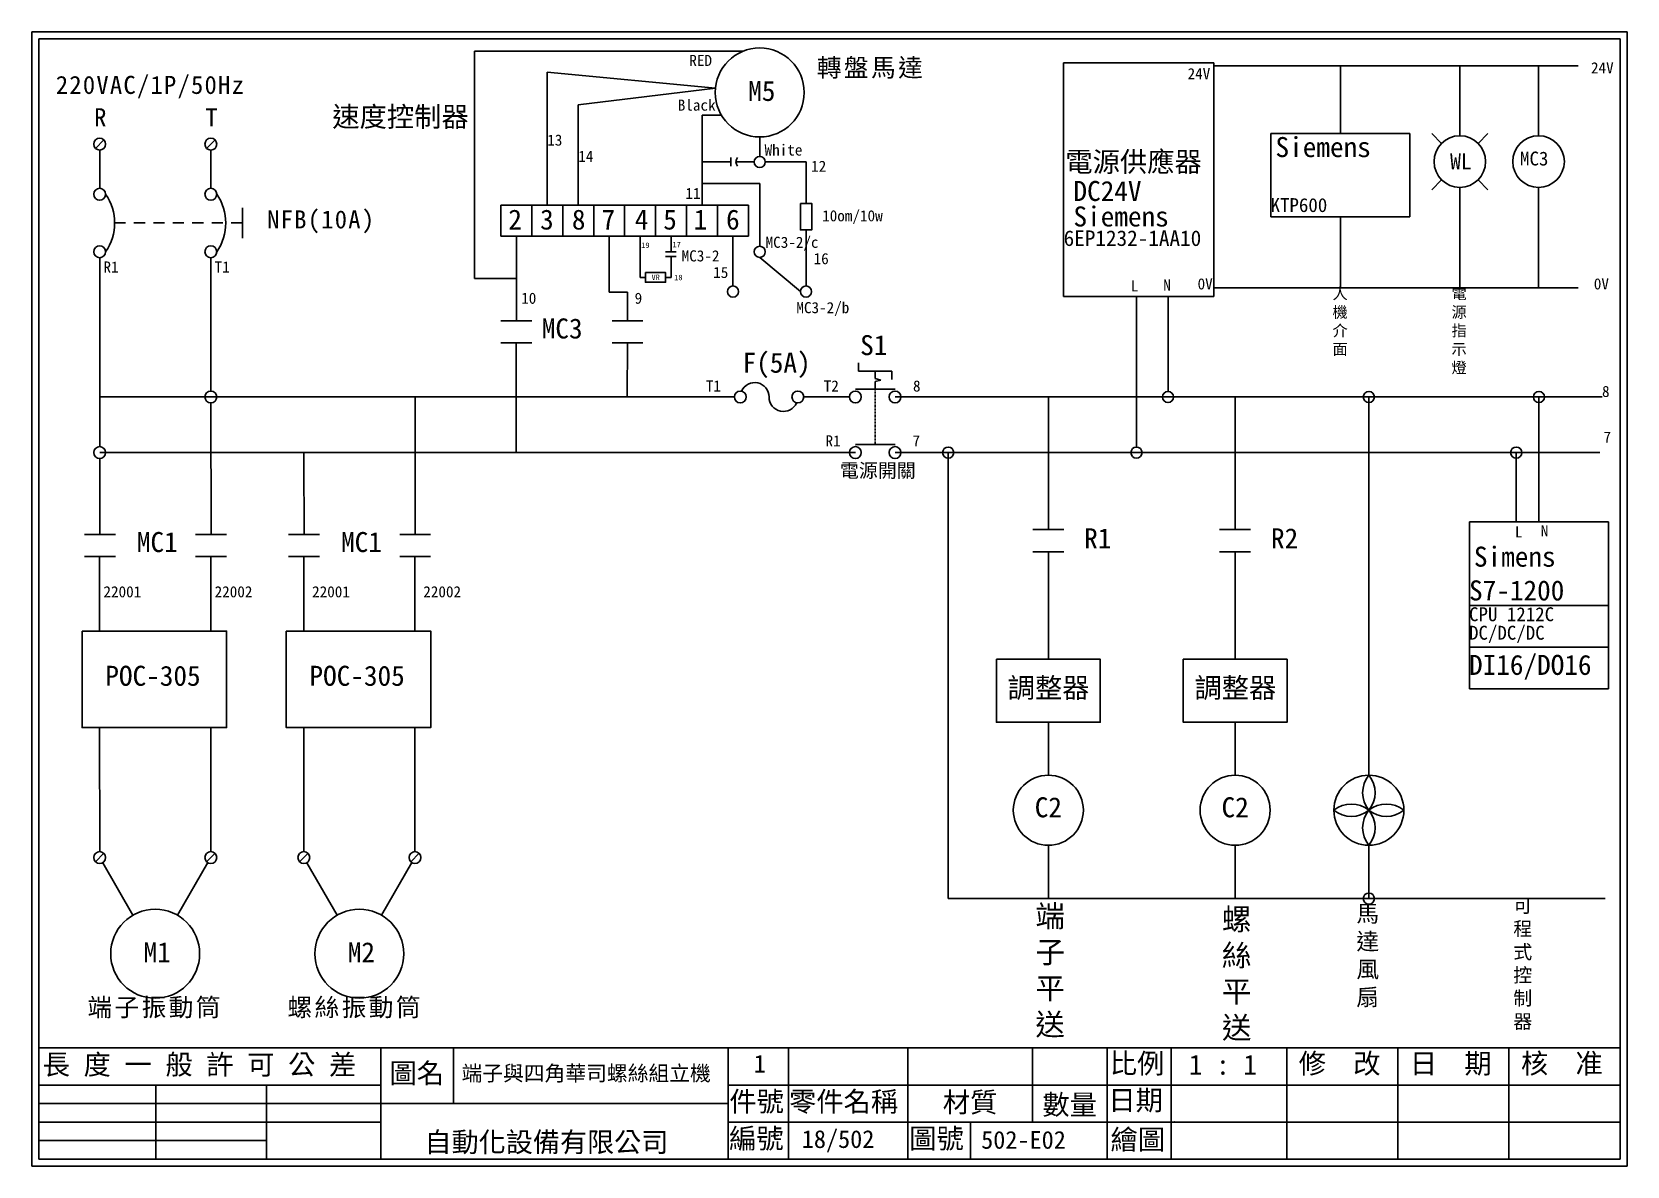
# Model space of a CAD drawing. Extents: x 1092 to 1379, y 1199 to 1403.
import ezdxf
from ezdxf.enums import TextEntityAlignment as Align

# ---------------------------------------------------------------- set-up
doc = ezdxf.new("R2010")
doc.units = 0
doc.linetypes.add('DASHED', pattern=[0.2, 0.1, -0.1])
doc.linetypes.add('HIDDEN9', pattern=[3.5, 2, -1.5])
doc.layers.get('0').update_dxf_attribs({"linetype": 'CONTINUOUS'})
for name, color, linetype in [('7', 7, 'CONTINUOUS'), ('圖框層', 7, 'CONTINUOUS'), ('文字層', 4, 'CONTINUOUS'), ('標尺寸層', 3, 'CONTINUOUS')]:
    doc.layers.add(name, color=color, linetype=linetype)
doc.styles.add('CNS', font='romanc.shx', dxfattribs={"bigfont": 'chineset.shx'})
doc.styles.add('STSL', font='kaiu.ttf')
doc.styles.add('標楷體', font='kaiu.ttf')

# ---------------------------------------------------------------- blocks, each defined once
blk = doc.blocks.new('FUSE')
at = {"color": 7}
for p, q in [((0, 0), (2.14, 0)), ((14.64, 0), (16.78, 0))]:
    blk.add_line(p, q, dxfattribs=at)
for centre in [(3.21, 0), (13.56, 0)]:
    blk.add_circle(centre, 1.07)
for centre, start, end in [((5.8, 0), 0, 156.116), ((10.98, 0), 180, 336.116)]:
    blk.add_arc(centre, 2.59, start, end, dxfattribs=at)

msp = doc.modelspace()

# ---------------------------------------------------------------- linework, layer by layer
for p, q in [((1304.25, 1397.28), (1277.25, 1397.28)), ((1277.25, 1397.28), (1277.25, 1355.28)), ((1304.25, 1355.28), (1304.25, 1397.28)), ((1369.82, 1396.75), (1304.25, 1396.75)), ((1348.53, 1388.07), (1348.53, 1396.75)), ((1362.7, 1388.07), (1362.7, 1396.75)), ((1348.53, 1384.17), (1348.53, 1388.07)), ((1362.7, 1384.17), (1362.7, 1388.07)), ((1104.58, 1383.42), (1103.06, 1381.91)), ((1124.58, 1383.42), (1123.06, 1381.91)), ((1314.55, 1384.57), (1339.55, 1384.57)), ((1314.55, 1369.57), (1314.55, 1384.57)), ((1339.55, 1384.57), (1339.55, 1369.57)), ((1345.25, 1382.81), (1343.48, 1384.58)), ((1351.81, 1382.81), (1353.58, 1384.58)), ((1345.25, 1376.24), (1343.48, 1374.48)), ((1348.53, 1374.89), (1348.53, 1370.94)), ((1351.81, 1376.24), (1353.58, 1374.48)), ((1362.7, 1374.89), (1362.7, 1370.94)), ((1339.55, 1369.57), (1314.55, 1369.57)), ((1348.53, 1370.94), (1348.53, 1356.8)), ((1362.7, 1370.94), (1362.7, 1356.8)), ((1103.82, 1362.18), (1103.85, 1328.27)), ((1123.82, 1362.18), (1123.84, 1338.27)), ((1277.25, 1355.28), (1300.25, 1355.28)), ((1290.36, 1355.28), (1290.36, 1328.2)), ((1296.03, 1355.28), (1296.03, 1338.2)), ((1300.25, 1355.28), (1304.25, 1355.28)), ((1369.82, 1356.8), (1304.25, 1356.8)), ((1240.35, 1341.84), (1240.35, 1343.34)), ((1243.35, 1341.84), (1240.35, 1341.84)), ((1243.35, 1341.84), (1246.35, 1341.84)), ((1244.35, 1340.24), (1243.35, 1340.5)), ((1246.35, 1341.84), (1246.35, 1340.34)), ((1244.35, 1340.24), (1243.35, 1339.97)), ((1123.84, 1336.13), (1123.86, 1312.48)), ((1160.57, 1336.13), (1160.59, 1312.48)), ((1230.5, 1337.2), (1238.71, 1337.2)), ((1232.64, 1337.2), (1238.71, 1337.2)), ((1246.92, 1337.2), (1374.12, 1337.2)), ((1274.5, 1313.35), (1274.5, 1337.2)), ((1308.11, 1313.35), (1308.11, 1337.2)), ((1362.76, 1314.72), (1362.76, 1337.2)), ((1103.85, 1326.13), (1103.86, 1312.48)), ((1140.58, 1326.13), (1140.59, 1312.48)), ((1246.92, 1327.2), (1373.74, 1327.2)), ((1350.26, 1314.72), (1375.26, 1314.72)), ((1350.26, 1299.72), (1350.26, 1314.72)), ((1375.26, 1314.72), (1375.26, 1299.72)), ((1274.5, 1309.38), (1274.5, 1290.04)), ((1308.11, 1309.38), (1308.11, 1290.04)), ((1103.8, 1308.5), (1103.8, 1302.64)), ((1123.8, 1308.5), (1123.8, 1302.64)), ((1140.54, 1308.5), (1140.54, 1302.64)), ((1160.54, 1308.5), (1160.54, 1302.64)), ((1103.8, 1302.64), (1103.81, 1295.11)), ((1123.8, 1302.64), (1123.81, 1295.11)), ((1140.54, 1302.64), (1140.54, 1295.11)), ((1160.54, 1302.64), (1160.54, 1295.11)), ((1375.26, 1299.72), (1350.26, 1299.72)), ((1350.26, 1299.72), (1375.26, 1299.72)), ((1350.26, 1284.72), (1350.26, 1299.72)), ((1375.26, 1299.72), (1375.26, 1284.72)), ((1375.26, 1284.72), (1350.26, 1284.72)), ((1103.81, 1277.73), (1103.82, 1255.44)), ((1123.81, 1277.73), (1123.82, 1255.44)), ((1140.55, 1277.73), (1140.55, 1255.44)), ((1160.55, 1277.73), (1160.55, 1255.44)), ((1274.5, 1269.18), (1274.5, 1278.71)), ((1308.11, 1269.18), (1308.11, 1278.71)), ((1104.58, 1255.13), (1103.06, 1253.61)), ((1124.58, 1255.13), (1123.06, 1253.61)), ((1141.31, 1255.13), (1139.8, 1253.61)), ((1161.31, 1255.13), (1159.8, 1253.61)), ((1274.5, 1256.59), (1274.5, 1246.99)), ((1308.11, 1256.59), (1308.11, 1246.99)), ((1332.17, 1256.59), (1332.17, 1246.99)), ((1109.81, 1244), (1104.36, 1253.44)), ((1117.81, 1244), (1123.27, 1253.45)), ((1146.54, 1244), (1141.09, 1253.44)), ((1154.54, 1244), (1160, 1253.45))]:
    msp.add_line(p, q)
at = {"color": 7, "linetype": 'HIDDEN9'}
msp.add_line((1129.49, 1368.49), (1106.52, 1368.49), dxfattribs=at)
for points in [[(1265.17, 1290.04), (1283.83, 1290.04), (1283.83, 1278.71), (1265.17, 1278.71)], [(1298.78, 1290.04), (1317.44, 1290.04), (1317.44, 1278.71), (1298.78, 1278.71)]]:
    msp.add_lwpolyline(points, close=True)
for centre, radius in [((1222.58, 1391.96), 8), ((1103.82, 1382.67), 1.07), ((1123.82, 1382.67), 1.07), ((1348.53, 1379.53), 4.64), ((1362.7, 1379.53), 4.64), ((1103.82, 1373.66), 1.07), ((1123.82, 1373.66), 1.07), ((1103.82, 1363.31), 1.07), ((1123.82, 1363.31), 1.07), ((1123.82, 1337.2), 1.07), ((1296.03, 1337.2), 1), ((1103.82, 1327.2), 1.07), ((1290.36, 1327.2), 1), ((1274.5, 1262.88), 6.3), ((1308.11, 1262.88), 6.3), ((1332.17, 1262.88), 6.3), ((1103.82, 1254.37), 1.07), ((1123.82, 1254.37), 1.07), ((1140.55, 1254.37), 1.07), ((1160.55, 1254.37), 1.07), ((1113.81, 1237.07), 8), ((1150.54, 1237.07), 8)]:
    msp.add_circle(centre, radius)
at = {"color": 7}
for centre in [(1097.46, 1368.49), (1117.46, 1368.49)]:
    msp.add_arc(centre, 9.05, 325.1286, 34.8714, dxfattribs=at)
at = {"layer": '7'}
for p, q in [((1243.35, 1340.5), (1243.35, 1341.84)), ((1239.78, 1338.63), (1246.92, 1338.63)), ((1243.35, 1338.63), (1243.35, 1339.97)), ((1239.78, 1328.63), (1246.92, 1328.63))]:
    msp.add_line(p, q, dxfattribs=at)
at = {"layer": '7', "linetype": 'DASHED'}
msp.add_line((1243.35, 1328.63), (1243.35, 1338.63), dxfattribs=at)
at = {"layer": '7'}
for centre in [(1239.78, 1337.2), (1246.92, 1337.2), (1239.78, 1327.2), (1246.92, 1327.2)]:
    msp.add_circle(centre, 1.07, dxfattribs=at)
at = {"layer": '圖框層', "color": 7}
for p, q in [((1378.63, 1402.85), (1091.63, 1402.85)), ((1091.63, 1198.88), (1091.63, 1402.85)), ((1377.38, 1401.6), (1092.88, 1401.6)), ((1092.88, 1200.13), (1092.88, 1401.6)), ((1377.38, 1200.13), (1377.38, 1401.6)), ((1378.63, 1198.88), (1378.63, 1402.85)), ((1092.88, 1220.13), (1203.36, 1220.13)), ((1154.42, 1200.13), (1154.42, 1220.13)), ((1167.45, 1210.13), (1167.45, 1220.13)), ((1203.36, 1220.13), (1377.38, 1220.13)), ((1216.9, 1200.13), (1216.9, 1220.13)), ((1227.78, 1200.13), (1227.78, 1220.13)), ((1249.2, 1200.13), (1249.2, 1220.13)), ((1271.68, 1206.8), (1271.68, 1220.13)), ((1285.09, 1200.13), (1285.09, 1220.13)), ((1296.57, 1200.13), (1296.57, 1220.13)), ((1317.38, 1200.13), (1317.38, 1220.13)), ((1337.38, 1200.13), (1337.38, 1220.13)), ((1357.38, 1200.13), (1357.38, 1220.13)), ((1092.88, 1213.46), (1154.42, 1213.46)), ((1113.92, 1200.13), (1113.92, 1213.46)), ((1133.86, 1200.13), (1133.86, 1213.46)), ((1216.9, 1213.46), (1377.38, 1213.46)), ((1092.88, 1210.13), (1156.91, 1210.13)), ((1156.91, 1210.13), (1216.9, 1210.13)), ((1092.88, 1206.8), (1154.42, 1206.8)), ((1216.9, 1206.8), (1377.38, 1206.8)), ((1260.51, 1200.13), (1260.51, 1206.8)), ((1092.88, 1203.47), (1133.86, 1203.47)), ((1092.88, 1200.13), (1377.38, 1200.13)), ((1091.63, 1198.88), (1378.63, 1198.88))]:
    msp.add_line(p, q, dxfattribs=at)
at = {"layer": '圖框層', "color": 4}
msp.add_point((1297.17, 1206.8), dxfattribs=at)
at = {"layer": '標尺寸層', "color": 7}
for p, q in [((1171.27, 1358.5), (1171.27, 1399.4)), ((1171.27, 1399.4), (1219.64, 1399.4)), ((1184.35, 1371.67), (1184.35, 1395.6)), ((1184.35, 1395.6), (1214.62, 1392.72)), ((1327.05, 1384.57), (1327.05, 1396.75)), ((1189.92, 1389.74), (1214.62, 1392.72)), ((1189.92, 1371.67), (1189.92, 1389.74)), ((1215.68, 1387.88), (1212.19, 1387.88)), ((1212.19, 1371.67), (1212.19, 1387.88)), ((1222.58, 1383.96), (1222.58, 1380.47)), ((1103.82, 1381.6), (1103.82, 1374.74)), ((1123.82, 1381.6), (1123.82, 1374.74)), ((1217.4, 1379.47), (1212.19, 1379.47)), ((1217.4, 1380.26), (1217.4, 1378.69)), ((1218.3, 1379.47), (1221.58, 1379.47)), ((1223.58, 1379.47), (1230.91, 1379.47)), ((1230.91, 1372), (1230.91, 1379.47)), ((1212.22, 1375.59), (1222.58, 1375.59)), ((1222.58, 1375.59), (1222.58, 1364.31)), ((1129.49, 1371.22), (1129.49, 1365.76)), ((1176, 1366.1), (1176, 1371.67)), ((1176, 1371.67), (1181.57, 1371.67)), ((1181.57, 1366.1), (1181.57, 1371.67)), ((1181.57, 1366.1), (1181.57, 1371.67)), ((1181.57, 1371.67), (1187.14, 1371.67)), ((1187.14, 1366.1), (1187.14, 1371.67)), ((1187.14, 1366.1), (1187.14, 1371.67)), ((1187.14, 1371.67), (1192.71, 1371.67)), ((1192.71, 1366.1), (1192.71, 1371.67)), ((1192.71, 1366.1), (1192.71, 1371.67)), ((1192.71, 1371.67), (1198.27, 1371.67)), ((1198.27, 1366.1), (1198.27, 1371.67)), ((1198.27, 1366.1), (1198.27, 1371.67)), ((1198.27, 1371.67), (1203.84, 1371.67)), ((1203.84, 1366.1), (1203.84, 1371.67)), ((1203.84, 1366.1), (1203.84, 1371.67)), ((1203.84, 1371.67), (1209.41, 1371.67)), ((1209.41, 1366.1), (1209.41, 1371.67)), ((1209.41, 1366.1), (1209.41, 1371.67)), ((1209.41, 1371.67), (1214.98, 1371.67)), ((1214.98, 1366.1), (1214.98, 1371.67)), ((1214.98, 1366.1), (1214.98, 1371.67)), ((1214.98, 1371.67), (1220.54, 1371.67)), ((1220.54, 1366.1), (1220.54, 1371.67)), ((1327.05, 1369.57), (1327.05, 1356.8)), ((1230.91, 1367.23), (1230.91, 1357.16)), ((1176, 1366.1), (1181.57, 1366.1)), ((1178.79, 1350.89), (1178.79, 1366.1)), ((1181.57, 1366.1), (1187.14, 1366.1)), ((1187.14, 1366.1), (1192.71, 1366.1)), ((1192.71, 1366.1), (1198.27, 1366.1)), ((1195.49, 1366.1), (1195.49, 1356.02)), ((1198.27, 1366.1), (1203.84, 1366.1)), ((1201.06, 1366.1), (1201.06, 1358.7)), ((1203.84, 1366.1), (1209.41, 1366.1)), ((1205.64, 1363.31), (1207.53, 1363.31)), ((1206.62, 1366.1), (1206.62, 1363.31)), ((1209.41, 1366.1), (1214.98, 1366.1)), ((1214.98, 1366.1), (1220.54, 1366.1)), ((1217.76, 1366.1), (1217.76, 1357.16)), ((1103.82, 1362.24), (1103.82, 1362.18)), ((1123.82, 1362.24), (1123.82, 1362.18)), ((1205.64, 1362.47), (1207.53, 1362.47)), ((1206.62, 1362.47), (1206.62, 1358.7)), ((1222.58, 1362.31), (1229.91, 1356.16)), ((1178.79, 1358.5), (1171.27, 1358.5)), ((1202.02, 1358.7), (1201.06, 1358.7)), ((1205.64, 1358.7), (1206.62, 1358.7)), ((1198.79, 1356.02), (1195.49, 1356.02)), ((1198.79, 1350.89), (1198.79, 1356.02)), ((1176, 1350.89), (1181.57, 1350.89)), ((1196, 1350.89), (1201.57, 1350.89)), ((1176, 1346.92), (1181.57, 1346.92)), ((1178.78, 1346.92), (1178.75, 1327.2)), ((1196, 1346.92), (1201.57, 1346.92)), ((1198.77, 1346.92), (1198.75, 1337.2)), ((1256.48, 1246.99), (1256.48, 1327.2)), ((1358.68, 1327.23), (1358.68, 1314.71)), ((1101.07, 1312.48), (1106.64, 1312.48)), ((1121.07, 1312.48), (1126.64, 1312.48)), ((1137.81, 1312.48), (1143.37, 1312.48)), ((1157.81, 1312.48), (1163.37, 1312.48)), ((1271.71, 1313.35), (1277.28, 1313.35)), ((1305.32, 1313.35), (1310.89, 1313.35)), ((1271.71, 1309.38), (1277.28, 1309.38)), ((1305.32, 1309.38), (1310.89, 1309.38)), ((1101.07, 1308.5), (1106.64, 1308.5)), ((1103.8, 1308.5), (1103.8, 1302.64)), ((1121.07, 1308.5), (1126.64, 1308.5)), ((1137.81, 1308.5), (1143.37, 1308.5)), ((1140.54, 1308.5), (1140.54, 1302.64)), ((1157.81, 1308.5), (1163.37, 1308.5)), ((1374.7, 1246.99), (1256.48, 1246.99))]:
    msp.add_line(p, q, dxfattribs=at)
at = {"layer": '標尺寸層', "color": 0}
for p, q in [((1215.87, 1337.2), (1103.84, 1337.2)), ((1160.57, 1336.13), (1160.57, 1337.2)), ((1332.17, 1269.18), (1332.17, 1337.2)), ((1239.78, 1327.2), (1103.82, 1327.2)), ((1140.58, 1326.13), (1140.58, 1327.2)), ((1256.48, 1246.99), (1256.48, 1246.99)), ((1256.48, 1246.99), (1256.48, 1246.99)), ((1256.48, 1246.99), (1256.48, 1246.99)), ((1256.48, 1246.99), (1274.5, 1246.99))]:
    msp.add_line(p, q, dxfattribs=at)
at = {"layer": '標尺寸層'}
msp.add_line((1350.26, 1292.22), (1375.26, 1292.22), dxfattribs=at)
at = {"layer": '標尺寸層', "color": 7}
for points in [[(1229.89, 1372), (1231.94, 1372), (1231.94, 1367.23), (1229.89, 1367.23)], [(1202.02, 1359.56), (1205.64, 1359.56), (1205.64, 1357.83), (1202.02, 1357.83)], [(1100.66, 1295.11), (1126.65, 1295.11), (1126.65, 1277.73), (1100.66, 1277.73)], [(1137.39, 1295.11), (1163.39, 1295.11), (1163.39, 1277.73), (1137.39, 1277.73)]]:
    msp.add_lwpolyline(points, close=True, dxfattribs=at)
for centre in [(1222.58, 1379.47), (1222.58, 1363.31), (1217.76, 1356.16), (1230.91, 1356.16), (1332.17, 1337.2), (1362.76, 1337.2), (1256.48, 1327.2), (1358.68, 1327.2), (1332.17, 1246.99)]:
    msp.add_circle(centre, 1, dxfattribs=at)
msp.add_arc((1219.49, 1379.47), 1.19, 138.7324, 221.2676, dxfattribs=at)
at = {"layer": '標尺寸層', "color": 0}
for centre, start, end in [((1336.06, 1266.03), 140.9958, 218.9795), ((1336.06, 1266.03), 140.9958, 218.9795), ((1336.06, 1266.03), 140.9958, 218.9795), ((1328.28, 1266.03), 321.0205, 39.0042), ((1328.28, 1266.03), 321.0205, 39.0042), ((1328.28, 1266.03), 321.0205, 39.0042), ((1329.02, 1258.99), 51.0205, 129.0042), ((1329.02, 1258.99), 51.0205, 129.0042), ((1329.02, 1258.99), 51.0205, 129.0042), ((1329.02, 1266.78), 230.9958, 308.9795), ((1329.02, 1266.78), 230.9958, 308.9795), ((1329.02, 1266.78), 230.9958, 308.9795), ((1336.06, 1259.73), 141.0205, 219.0042), ((1336.06, 1259.73), 141.0205, 219.0042), ((1336.06, 1259.73), 141.0205, 219.0042), ((1335.32, 1258.99), 50.9958, 128.9795), ((1335.32, 1258.99), 50.9958, 128.9795), ((1335.32, 1258.99), 50.9958, 128.9795), ((1335.32, 1266.78), 231.0205, 309.0042), ((1335.32, 1266.78), 231.0205, 309.0042), ((1335.32, 1266.78), 231.0205, 309.0042), ((1328.28, 1259.73), 320.9958, 38.9795), ((1328.28, 1259.73), 320.9958, 38.9795), ((1328.28, 1259.73), 320.9958, 38.9795)]:
    msp.add_arc(centre, 5.01, start, end, dxfattribs=at)

# ---------------------------------------------------------------- block references
at = {"color": 7}
msp.add_blockref('FUSE', (1215.87, 1337.2), dxfattribs=at)

# ---------------------------------------------------------------- texts
msp.add_text('WL', height=2.856, dxfattribs=at).set_placement((1348.73, 1379.58), align=Align.MIDDLE_CENTER)
at = {"color": 0, "char_height": 3.25, "style": '標楷體'}
for s, insert, width, attachment_point in [('{\\T1.1;轉盤馬達}', (1242.6, 1398.06), 24.1454, 2), ('\\pt6.5;{\\T1.1;220VAC/1P/50Hz}', (1095.93, 1394.95), 35.213, 1), ('\\pt6.5;{\\T1.1;R}', (1102.82, 1389.13), 2, 1), ('\\pt6.5;{\\T1.1;T}', (1122.82, 1389.13), 2, 1), ('\\pt6.5;{\\T1.1;NFB(10A)}', (1143.68, 1370.76), 24.6072, 2), ('{\\T1.1;端子振動筒}', (1113.81, 1229.07), 24.1454, 2), ('{\\T1.1;螺絲振動筒}', (1149.8, 1229.07), 24.1454, 2)]:
    msp.add_mtext(s, dxfattribs=dict(at, insert=insert, width=width, attachment_point=attachment_point))
at = {"layer": '圖框層', "color": 4, "style": 'STSL'}
for s, height, p in [('RED', 2, (1209.91, 1396.72)), ('24V', 2, (1299.55, 1394.34)), ('24V', 2, (1372.13, 1395.4)), ('M5', 3.6, (1220.5, 1390.44)), ('速度控制器', 3.6, (1145.67, 1385.81)), ('Black', 2, (1207.83, 1388.69)), ('13', 2, (1184.35, 1382.4)), ('Siemens', 3.6, (1315.37, 1380.34)), ('14', 2, (1189.92, 1379.47)), ('White', 2, (1223.45, 1380.62)), ('電源供應器', 3.6, (1277.56, 1377.7)), ('MC3', 2.5, (1359.37, 1378.83)), ('12', 2, (1231.82, 1377.69)), ('11', 2, (1209.21, 1372.81)), ('DC24V', 3.6, (1279.02, 1372.45)), ('KTP600', 2.5, (1314.48, 1370.46)), ('2', 3.6, (1177.34, 1367.31)), ('3', 3.6, (1183.06, 1367.31)), ('8', 3.6, (1188.78, 1367.31)), ('7', 3.6, (1194.13, 1367.31)), ('4', 3.6, (1200.09, 1367.31)), ('5', 3.6, (1205.21, 1367.31)), ('1', 3.6, (1210.69, 1367.31)), ('6', 3.6, (1216.52, 1367.31)), ('10om/10w', 2, (1233.81, 1368.79)), ('Siemens', 3.6, (1279.02, 1367.86)), ('MC3-2/c', 2, (1223.63, 1364.02)), ('6EP1232-1AA10', 2.8, (1277.25, 1364.36)), ('19', 1, (1201.25, 1363.99)), ('17', 1, (1206.89, 1364.1)), ('MC3-2', 2, (1208.53, 1361.58)), ('R1', 2, (1104.5, 1359.57)), ('T1', 2, (1124.5, 1359.57)), ('15', 2, (1214.2, 1358.6)), ('16', 2, (1232.27, 1361.08)), ('VR', 1, (1203.11, 1358.22)), ('18', 1, (1207.19, 1358.19)), ('L', 2, (1289.32, 1356.19)), ('N', 2, (1295.18, 1356.33)), ('0V', 2, (1301.35, 1356.54)), ('0V', 2, (1372.64, 1356.54)), ('10', 2, (1179.66, 1353.96)), ('9', 2, (1200.07, 1353.96)), ('MC3-2/b', 2, (1229.17, 1352.27)), ('MC3', 3.6, (1183.36, 1347.72)), ('S1', 3.6, (1240.65, 1344.72)), ('F(5A)', 3.6, (1219.49, 1341.56)), ('T1', 2, (1212.87, 1338.18)), ('T2', 2, (1234.09, 1338.18)), ('8', 2, (1250.15, 1338.18)), ('8', 2, (1374.12, 1337.2)), ('R1', 2, (1234.41, 1328.3)), ('7', 2, (1250.06, 1328.3)), ('7', 2, (1374.38, 1328.98)), ('MC1', 3.6, (1110.51, 1309.31)), ('MC1', 3.6, (1147.25, 1309.31)), ('R1', 3.6, (1280.94, 1309.98)), ('R2', 3.6, (1314.55, 1309.98)), ('L', 2, (1358.45, 1311.95)), ('N', 2, (1363.09, 1312.14)), ('Simens', 3.6, (1351.07, 1306.68)), ('22001', 2, (1104.5, 1301.17)), ('22002', 2, (1124.5, 1301.17)), ('22001', 2, (1142.04, 1301.17)), ('22002', 2, (1162.04, 1301.17)), ('S7-1200', 3.6, (1350.19, 1300.61)), ('CPU 1212C', 2.5, (1350.19, 1296.88)), ('DC/DC/DC', 2.5, (1350.19, 1293.55)), ('POC-305', 3.6, (1104.84, 1285.26)), ('POC-305', 3.6, (1141.57, 1285.26)), ('DI16/DO16', 3.6, (1350.19, 1287.22)), ('調整器', 3.6, (1267.18, 1283.1)), ('調整器', 3.6, (1300.79, 1283.1)), ('C2', 3.6, (1272.05, 1261.61)), ('C2', 3.6, (1305.67, 1261.61)), ('M1', 3.6, (1111.72, 1235.54)), ('M2', 3.6, (1148.46, 1235.54)), ('    長 度 一 般 許 可 公 差', 3.6, (1083.77, 1215.34)), ('圖名', 3.6, (1155.96, 1213.78)), ('端子與四角華司螺絲組立機', 2.7403, (1168.92, 1214.21)), ('比例', 3.6, (1285.55, 1215.56)), ('修  改', 3.6, (1319.54, 1215.54)), ('日  期', 3.6, (1339.54, 1215.54)), ('核  准', 3.6, (1359.54, 1215.54)), ('件號', 3.6, (1217.11, 1208.7)), ('零件名稱', 3.6, (1227.84, 1208.69)), ('材質', 3.6, (1255.51, 1208.56)), ('數量', 3.6, (1273.42, 1208.13)), ('日期', 3.6, (1285.29, 1208.93)), ('自動化設備有限公司', 3.574, (1162.26, 1201.41)), ('編號', 3.6, (1217.06, 1202.04)), ('18/502', 3.2, (1230.14, 1202.14)), ('圖號', 3.6, (1249.47, 1202.04)), ('繪圖', 3.6, (1285.68, 1201.85))]:
    msp.add_text(s, height=height, dxfattribs=at).set_placement(p)
at = {"layer": '文字層', "color": 4, "style": 'STSL'}
for s, height, p in [('1 ', 3.2, (1221.48, 1215.69)), ('1 : 1', 3.599, (1299.78, 1215.31)), ('502-E02', 3.2, (1262.41, 1202))]:
    msp.add_text(s, height=height, dxfattribs=at).set_placement(p)
at = {"layer": '標尺寸層', "color": 7, "style": 'CNS'}
for s, insert, char_height, width, attachment_point in [('{\\fDFKai-SB|b0|i0|c136|p65;人機介面}', (1325.63, 1356.8), 2, 4.1392, 1), ('{\\fDFKai-SB|b0|i0|c136|p65;電\\P源指示燈}', (1347.04, 1356.8), 2, 4.1392, 1), ('{\\fDFKai-SB|b0|i0|c136|p65;電源開關}', (1237, 1325.23), 2.5, 14.0847, 1), ('{\\fDFKai-SB|b0|i0|c136|p65;端子平送}', (1274.82, 1233.89), 3.9, 2.8481, 5), ('{\\fDFKai-SB|b0|i0|c136|p65;螺絲平送}', (1308.38, 1233.31), 3.9, 2.8481, 5), ('{\\fDFKai-SB|b0|i0|c136|p65;馬達風扇}', (1329.92, 1245.79), 3, 5.4243, 1), ('{\\fDFKai-SB|b0|i0|c136|p65;可程式控制器}', (1358.15, 1246.99), 2.5, 5.4243, 1)]:
    msp.add_mtext(s, dxfattribs=dict(at, insert=insert, char_height=char_height, width=width, attachment_point=attachment_point))

doc.saveas('drawing.dxf')
